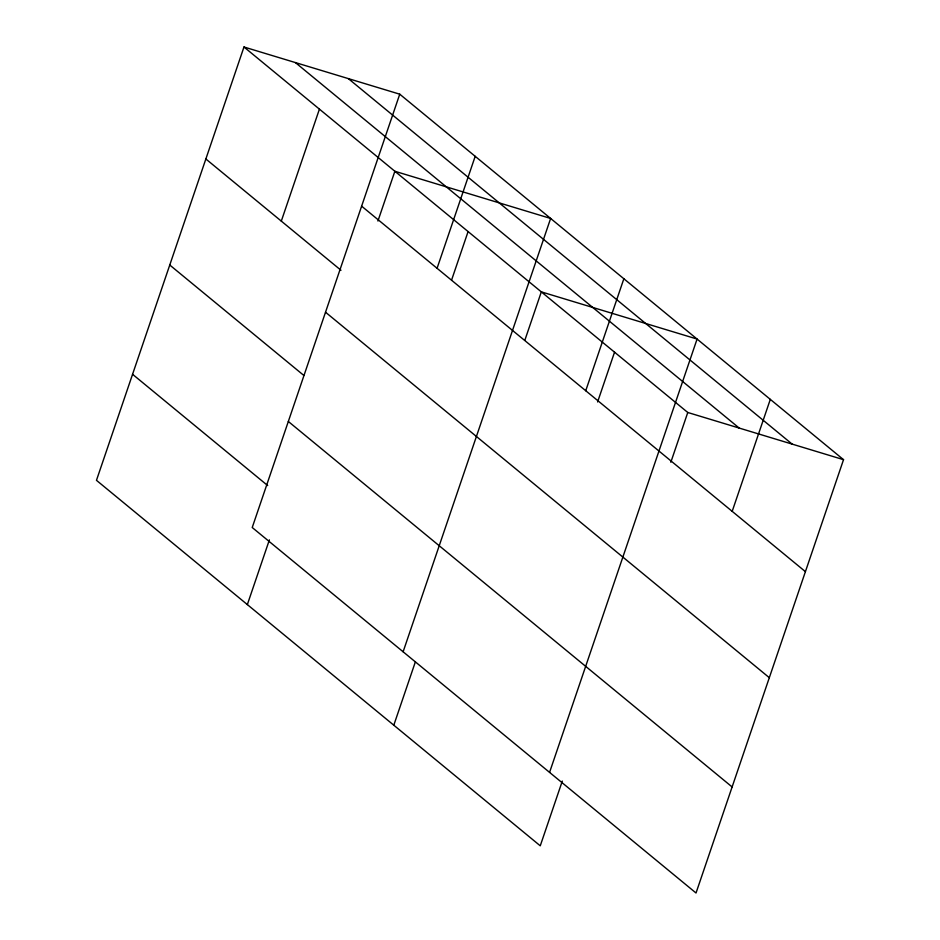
<?xml version="1.0" encoding="UTF-8"?>
<svg xmlns="http://www.w3.org/2000/svg" width="940" height="940" viewBox="0 0 940 940"><rect width="100%" height="100%" fill="white"/><g stroke="black" fill="none" stroke-linecap="round" stroke-linejoin="round"><path stroke-width="1.41" d="M399.747 94.188L252.226 527.516L696.023 893L843.533 459.672L399.747 94.188L243.977 47L96.468 480.328L540.253 845.812L562.296 781.081M281.307 221.112L319.424 109.134M247.349 604.596L269.392 539.865M377.927 221.029L394.87 171.268L550.629 218.456L403.119 651.784M437.065 268.3L475.194 156.322M451.623 279.955L468.096 231.569M393.801 725.198L415.374 661.854M524.849 340.257L541.322 291.87L697.081 339.058L549.571 772.386M585.738 390.735L623.855 278.757M597.605 401.944L614.548 352.171M670.831 462.245L687.775 412.484L243.977 47M732.19 511.337L770.307 399.371M687.775 412.484L843.533 459.672M348.34 78.619L792.138 444.103M295.383 62.569L739.181 428.053M361.63 206.166L805.416 571.649M205.86 158.978L340.985 270.262M325.522 312.209L769.32 677.693M169.764 265.021L303.761 375.377M288.333 421.473L732.119 786.956M132.564 374.285L267.688 485.569"/></g></svg>
